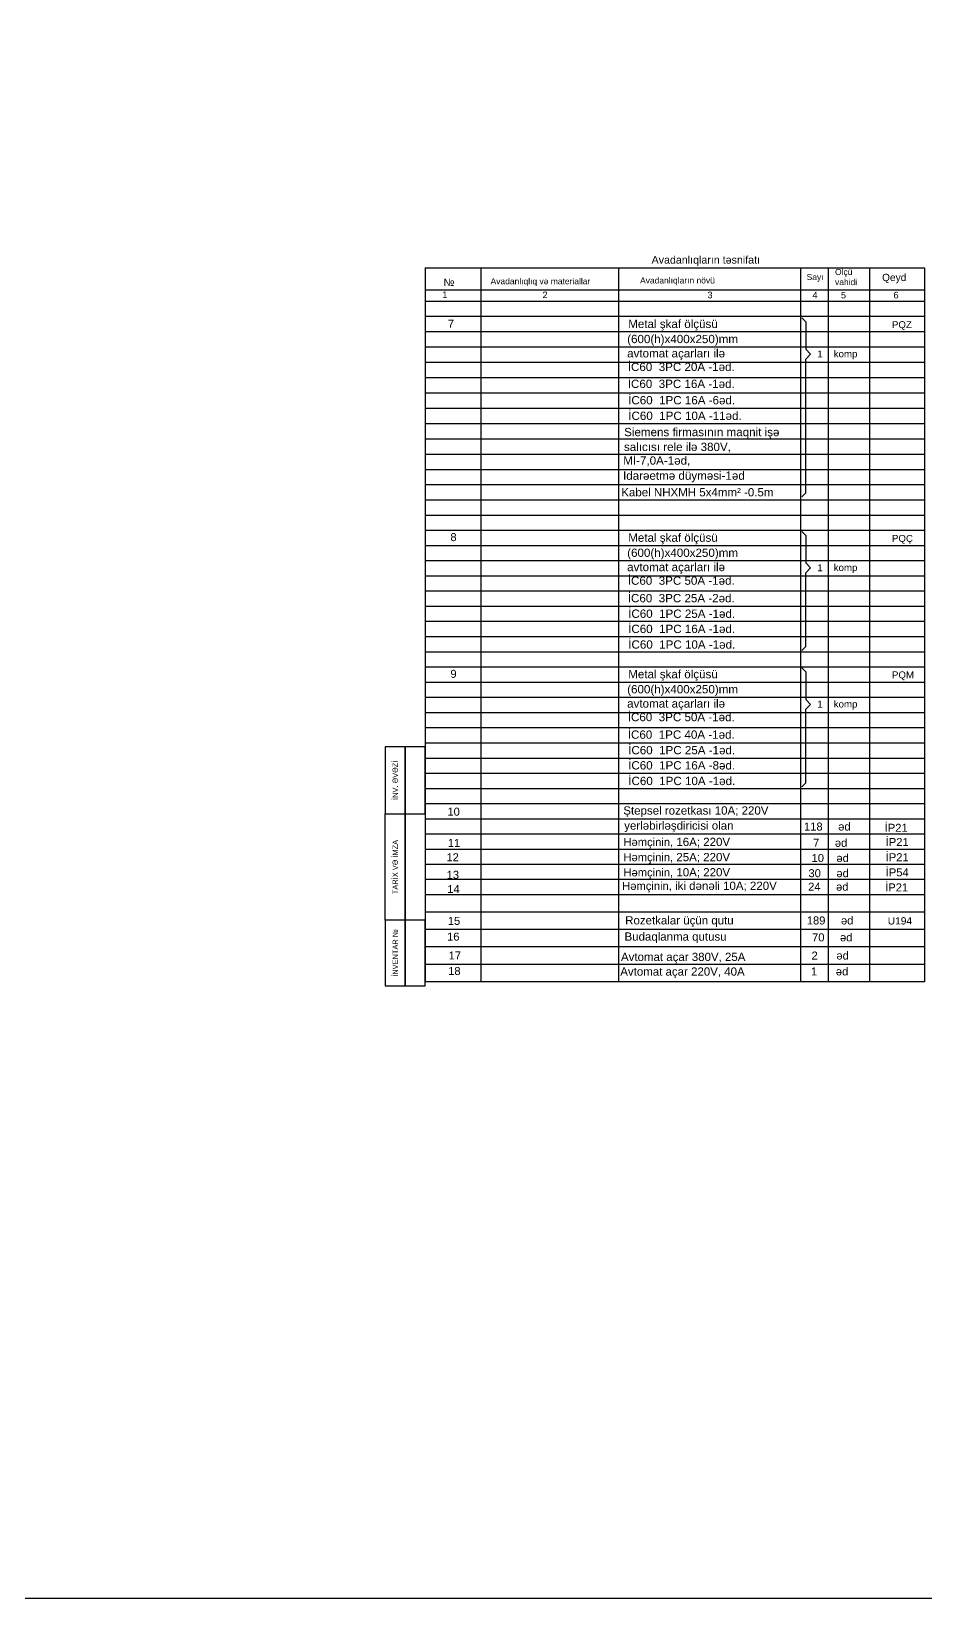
# Model space of a CAD drawing. Header units: millimetres. Extents: x 42452 to 2852333, y -419346 to 834876.
# Drawn here: x 2455838 to 2504602, y 24426 to 109893 of the extents above; entities that cross this region are included whole.
import ezdxf

# ---------------------------------------------------------------- set-up
doc = ezdxf.new("R2010")
doc.units = ezdxf.units.MM
doc.layers.add('Elektrik isiqlandirma_Lightening.ET-XET', color=7, linetype='Continuous')
doc.layers.add('shtamp cedvel MN', color=7, linetype='Continuous')
doc.layers.add('olcu', color=251, linetype='Continuous', lineweight=9, true_color=0x636363)
doc.layers.add('Stamp Mətn MN', color=7, linetype='Continuous', lineweight=13)
doc.layers.add('Соединение', color=5, linetype='Continuous', lineweight=30)
doc.styles.add('Arial', font='arial.ttf', dxfattribs={"height": 200})
doc.styles.add('STAMP MƏTN - MN', font='arial.ttf')

# ---------------------------------------------------------------- blocks, each defined once
blk = doc.blocks.new('STAMP - 2 MN')
at = {"layer": 'shtamp cedvel MN'}
blk.add_lwpolyline([(1500, 9000), (750, 9000), (750, 0), (750, 9000), (0, 9000), (0, 6475), (1500, 6475), (1500, 2475), (0, 2475), (0, 0), (1500, 0), (1500, 2475), (0, 2475), (0, 6475), (1500, 6475)], close=True, dxfattribs=at)
at = {"layer": 'Stamp Mətn MN', "char_height": 200, "attachment_point": 5, "rotation": 90, "style": 'STAMP MƏTN - MN'}
for s, insert, width in [('{\\fArial|b0|i0|c238|p34;İNV. }Ə{\\fArial|b0|i0|c238|p34;V}Ə{\\fArial|b0|i0|c238|p34;Zİ}', (375, 7738), 2525), ('{\\fArial|b0|i0|c238|p34;TARİX V}Ə{\\fArial|b0|i0|c238|p34; İMZA}', (375, 4475), 4000), ('{\\fArial|b0|i0|c238|p34;İNVENTAR }№', (375, 1238), 2475)]:
    blk.add_mtext(s, dxfattribs=dict(at, insert=insert, width=width))

msp = doc.modelspace()

# ---------------------------------------------------------------- linework, layer by layer
at = {"color": 7, "lineweight": 25}
for p, q in [((2477309.25634, 96988.86741), (2504535.49238, 96988.86741)), ((2477309.25634, 96988.86741), (2477309.25634, 58066.79654)), ((2480345.36686, 96988.86741), (2480345.36686, 58066.79654)), ((2487849.63466, 96988.86741), (2487849.63466, 58066.79654)), ((2497779.61946, 96988.76798), (2497779.61946, 58066.79654)), ((2499281.17227, 96988.76798), (2499281.17227, 58066.79654)), ((2501531.75336, 96988.76798), (2501531.75336, 58066.79654)), ((2504535.49238, 96988.86741), (2504535.49238, 58066.79654)), ((2477307.58939, 95794.0242), (2504535.49238, 95794.0242)), ((2477309.25634, 95185.48963), (2504535.49238, 95185.48963)), ((2477309.25634, 95185.48963), (2504535.49238, 95185.48963)), ((2477309.25634, 94357.32299), (2504535.49238, 94357.32299)), ((2477309.25634, 93515.82078), (2504535.49238, 93515.82078)), ((2477309.25634, 92680.98635), (2504535.49238, 92680.98635)), ((2477309.25634, 91852.81971), (2504535.49238, 91852.81971)), ((2498063.33261, 84726.31066), (2498062.00813, 92023.85461)), ((2477303.69985, 91017.98528), (2504535.49238, 91017.98528)), ((2477303.69985, 90176.48307), (2504535.49238, 90176.48307)), ((2477303.69985, 89348.31643), (2504535.49238, 89348.31643)), ((2477309.25634, 88513.48201), (2504535.49238, 88513.48201)), ((2477309.25634, 87678.64758), (2504535.49238, 87678.64758)), ((2477309.25634, 86837.14537), (2504535.49238, 86837.14537)), ((2477309.25634, 86002.31095), (2504535.49238, 86002.31095)), ((2477309.25634, 85174.1443), (2504535.49238, 85174.1443)), ((2497848.32454, 84510.7447), (2498063.33261, 84726.31066)), ((2477309.25634, 84345.97766), (2504535.49238, 84345.97766)), ((2477309.25634, 83517.81102), (2504535.49238, 83517.81102)), ((2477309.25634, 82689.64438), (2504535.49238, 82689.64438)), ((2477309.25634, 81861.47774), (2504535.49238, 81861.47774)), ((2477309.25634, 81033.3111), (2504535.49238, 81033.3111)), ((2498063.33261, 76345.15084), (2498062.00813, 80367.1752)), ((2477309.25634, 80205.14446), (2504535.49238, 80205.14446)), ((2477309.25634, 79376.97782), (2504535.49238, 79376.97782)), ((2477309.25634, 78548.81118), (2504535.49238, 78548.81118)), ((2477309.25634, 77720.64453), (2504535.49238, 77720.64453)), ((2477309.25634, 76892.47789), (2504535.49238, 76892.47789)), ((2497848.32454, 76129.58488), (2498063.33261, 76345.15084)), ((2477309.25634, 76064.31125), (2504535.49238, 76064.31125)), ((2477309.25634, 75236.14461), (2504535.49238, 75236.14461)), ((2477309.25634, 74407.97797), (2504535.49238, 74407.97797)), ((2477309.25634, 73579.81133), (2504535.49238, 73579.81133)), ((2477309.25634, 72751.64469), (2504535.49238, 72751.64469)), ((2498063.33261, 68904.2125), (2498062.00813, 72926.23686)), ((2477309.25634, 71923.47805), (2504535.49238, 71923.47805)), ((2477309.25634, 71095.31141), (2504535.49238, 71095.31141)), ((2477309.25634, 70267.14477), (2504535.49238, 70267.14477)), ((2477309.25634, 69438.97812), (2504535.49238, 69438.97812)), ((2477309.25634, 68610.81148), (2504535.49238, 68610.81148)), ((2497848.32454, 68688.64654), (2498063.33261, 68904.2125)), ((2477309.25634, 67782.64484), (2504535.49238, 67782.64484)), ((2477309.25634, 66954.4782), (2504535.49238, 66954.4782)), ((2477309.25634, 66126.31156), (2504535.49238, 66126.31156)), ((2477309.25634, 65298.14492), (2504535.49238, 65298.14492)), ((2477309.25634, 64469.97828), (2504535.49238, 64469.97828)), ((2504535.49238, 63641.81164), (2477309.25634, 63641.81164)), ((2504535.49238, 62806.97721), (2477309.25634, 62806.97721)), ((2504535.49238, 61858.94108), (2477339.5809, 61858.94108)), ((2504535.49238, 60910.90494), (2477339.5809, 60910.90494)), ((2504535.49238, 59962.86881), (2477339.5809, 59962.86881)), ((2504535.49238, 59014.83268), (2477339.5809, 59014.83268)), ((2504535.49238, 58066.79654), (2477339.5809, 58066.79654))]:
    msp.add_line(p, q, dxfattribs=at)
at = {"layer": 'Elektrik isiqlandirma_Lightening.ET-XET'}
for p, q in [((2497847.00007, 94273.77911), (2498062.00813, 94058.21315)), ((2498062.00813, 94058.21315), (2498062.00813, 92559.08371)), ((2498062.00813, 92559.08371), (2498328.93008, 92291.46916)), ((2498062.00813, 92023.85461), (2498328.93008, 92291.46916)), ((2497847.00007, 82617.0997), (2498062.00813, 82401.53373)), ((2498062.00813, 82401.53373), (2498062.00813, 80902.4043)), ((2498062.00813, 80902.4043), (2498328.93008, 80634.78975)), ((2498062.00813, 80367.1752), (2498328.93008, 80634.78975)), ((2497847.00007, 75176.16136), (2498062.00813, 74960.59539)), ((2498062.00813, 74960.59539), (2498062.00813, 73461.46596)), ((2498062.00813, 73461.46596), (2498328.93008, 73193.85141)), ((2498062.00813, 72926.23686), (2498328.93008, 73193.85141))]:
    msp.add_line(p, q, dxfattribs=at)
at = {"layer": 'Соединение'}
msp.add_lwpolyline([(2276980.5718, 834875.73029), (2852332.64562, 834875.73029), (2852332.64562, 24425.68695), (2276980.5718, 24425.68695)], close=True, dxfattribs=at)

# ---------------------------------------------------------------- block references
at = {"layer": 'shtamp cedvel MN', "xscale": 1.448780487799819, "yscale": 1.448780487799819, "zscale": 1.448780487799819}
msp.add_blockref('STAMP - 2 MN', (2475136.08578, 57839.82326), dxfattribs=at)

# ---------------------------------------------------------------- texts
at = {"color": 7, "insert": (2498112.97357, 96659.12444), "char_height": 330.267347, "width": 728.5370235, "attachment_point": 1, "line_spacing_factor": 0.74047, "style": 'Arial'}
msp.add_mtext('Sayı', dxfattribs=at)
at = {"attachment_point": 1, "style": 'Arial'}
for s, insert, char_height, width in [('Ölçü\\Pvahidi', (2499660.72852, 96935.86094), 330.267347, 14979.89712), ('Qeyd', (2502224.19247, 96670.84506), 397.064622, 1479.8569273), ('Avadanlıqlıq və materiallar', (2480878.02355, 96430.33216), 330.2673471, 14979.89712), ('Avadanlıqların növü', (2489030.14832, 96474.40574), 330.2673471, 14979.89712)]:
    msp.add_mtext(s, dxfattribs=dict(at, insert=insert, char_height=char_height, width=width))
at = {"insert": (2478311.93366, 96409.54115), "char_height": 397.06462, "width": 798.1001426, "attachment_point": 1, "line_spacing_factor": 0.735816, "style": 'Arial'}
msp.add_mtext('№', dxfattribs=at)
at = {"color": 7, "lineweight": 25, "style": 'Arial'}
for s, insert, char_height, attachment_point in [('1', (2478381.1702, 95527.81211), 357.78634, 5), ('2', (2483848.97198, 95523.70031), 357.78634, 5), ('3', (2492844.29126, 95514.43274), 357.78634, 5), ('4', (2498568.87018, 95512.9767), 357.78634, 5), ('5', (2500119.27697, 95504.70603), 357.78634, 5), ('6', (2502988.96743, 95507.43156), 357.78634, 5), ('7 ', (2478549.85217, 94165.79072), 434.2212, 1), ('8 ', (2478688.21256, 82529.1358), 434.2212, 1), ('9 ', (2478688.86251, 75073.93017), 434.2212, 1), ('10 ', (2478527.87361, 67557.19131), 434.2212, 1), ('11 ', (2478546.53485, 65854.23046), 434.2212, 1), ('12 ', (2478473.52777, 65073.3387), 434.2212, 1), ('1{\\fArial|b0|i0|c238|p34;3} ', (2478483.9789, 64116.79109), 434.2212003, 1), ('1{\\fArial|b0|i0|c238|p34;4} ', (2478519.34113, 63340.92058), 434.2212003, 1), ('1{\\fArial|b0|i0|c238|p34;5}', (2478547.90233, 61602.39109), 434.2212003, 1), ('1{\\fArial|b0|i0|c238|p34;6} ', (2478505.64548, 60743.56271), 434.2212003, 1), ('1{\\fArial|b0|i0|c238|p34;7} ', (2478593.08006, 59715.86372), 434.2212003, 1), ('1{\\fArial|b0|i0|c238|p34;8} ', (2478567.29757, 58867.62048), 434.2212003, 1)]:
    msp.add_mtext(s, dxfattribs=dict(at, insert=insert, char_height=char_height, attachment_point=attachment_point))
at = {"color": 7, "lineweight": 20, "attachment_point": 1, "style": 'Arial'}
for s, insert, char_height, width in [('Metal şkaf ölçüsü', (2488384.5575, 94166.38508), 452.5188036, 10843.7598752), ('(600(h)х400х250)mm', (2488327.64967, 93342.08274), 452.5188036, 10843.7598752), ('avtomat {açarları} {ilə}', (2488324.5912, 92564.66387), 452.5188036, 10843.7598752), ('İC60  3PC 20A -1əd.', (2488360.2824, 91823.17982), 452.5188036, 10843.7598752), ('İC60  3PC 16A -1əd.', (2488360.2824, 90897.61403), 452.5188036, 10843.7598752), ('İC60  1PC {\\fArial|b0|i0|c238|p34;1}6A -6əd.', (2488381.01945, 90005.54574), 452.5188036, 10843.7598752), ('İC60  1PC 10A -{\\fArial|b0|i0|c238|p34;1}1əd.', (2488387.09045, 89154.73065), 452.5188036, 10843.7598752), ('Siemens firmasının maqnit işə ', (2488162.32216, 88267.69809), 452.5188036, 10843.7598752), ('salıcısı rele ilə 380V, ', (2488151.36544, 87459.75982), 452.5188036, 10843.7598752), (' Mİ-7,0A-1ə{\\fArial|b0|i0|c238|p34;d},', (2487936.99922, 86717.07279), 452.5188036, 4209.9866124), ('Metal şkaf ölçüsü', (2488384.5575, 82509.70566), 452.5188036, 10843.7598752), ('(600(h)х400х250)mm', (2488327.64967, 81685.40333), 452.5188036, 10843.7598752), ('avtomat {açarları} {ilə}', (2488324.5912, 80907.98446), 452.5188036, 10843.7598752), ('İC60  3PC 50A -1əd.', (2488360.2824, 80166.50041), 452.5188036, 10843.7598752), ('İC60  3PC 25A -2əd.', (2488360.2824, 79211.09393), 452.5188036, 10843.7598752), ('İC60  1PC 25A -1əd.', (2488381.01945, 78362.96928), 452.5188036, 10843.7598752), ('İC60  1PC {\\fArial|b0|i0|c238|p34;1}6A -1əd.', (2488381.01945, 77534.03525), 452.5188036, 10843.7598752), ('İC60  1PC 10A -{\\fArial|b0|i0|c238|p34;1}əd.', (2488387.09045, 76683.22016), 452.5188036, 10843.7598752), ('Metal şkaf ölçüsü', (2488384.5575, 75068.76732), 452.5188036, 10843.7598752), ('(600(h)х400х250)mm', (2488327.64967, 74244.46499), 452.5188036, 10843.7598752), ('avtomat {açarları} {ilə}', (2488324.5912, 73467.04612), 452.5188036, 10843.7598752), ('İC60  3PC 50A -1əd.', (2488360.2824, 72725.56207), 452.5188036, 10843.7598752), ('İC60  1PC 40A -1əd.', (2488360.2824, 71770.15559), 452.5188036, 10843.7598752), ('İC60  1PC 25A -1əd.', (2488381.01945, 70922.03094), 452.5188036, 10843.7598752), ('İC60  1PC {\\fArial|b0|i0|c238|p34;1}6A -8əd.', (2488381.01945, 70093.09691), 452.5188036, 10843.7598752), ('İC60  1PC 10A -{\\fArial|b0|i0|c238|p34;1}əd.', (2488387.09045, 69242.28182), 452.5188036, 10843.7598752), ('Rozetkalar üçün qutu', (2488219.04246, 61639.8026), 447.9186391, 12718.5648229), ('  \\H0.88957x;U194', (2502186.50281, 61586.70037), 447.9186391, 12718.5648229), ('Budaqlanma qutusu', (2488183.65347, 60754.61122), 447.9186391, 12718.5648229), ('Avtomat açar {\\fArial|b0|i0|c238|p34;38}0V, 25A', (2487990.74264, 59647.57662), 447.9186391, 12718.5648229), ('Avtomat açar 220V, 40A', (2487950.64927, 58847.95435), 447.9186391, 12718.5648229)]:
    msp.add_mtext(s, dxfattribs=dict(at, insert=insert, char_height=char_height, width=width))
at = {"color": 7, "linetype": 'Continuous', "style": 'Arial'}
for s, insert, char_height, width, attachment_point in [('PQZ', (2502764.43001, 94087.96508), 378.262935, 1397.9292416, 1), ('PQ{\\fArial|b0|i0|c238|p34;Ç}', (2502764.43001, 82431.28567), 378.2629347, 1397.9292416, 1), ('PQM', (2502764.43001, 74990.34733), 378.262935, 1397.9292416, 1), ('  118     əd', (2499070.52334, 66526.66547), 436.3753233, 3576.9522718, 5), (' 7     əd', (2499312.53434, 65638.8565), 436.375323, 3576.9522718, 5), (' 10    əd', (2499312.53434, 64810.68986), 436.375323, 3576.9522718, 5), ('30     əd', (2499312.53434, 63982.52322), 436.375323, 3576.9522718, 5), ('  24     əd', (2499124.76588, 63246.63138), 436.3753233, 3576.9522718, 5), ('    {\\fArial|b0|i0|c238|p34; }189     əd', (2498967.58735, 61404.54312), 436.3753233, 6865.9355747, 5), ('      70     əd', (2499001.50261, 60484.20277), 436.3753233, 6865.9355747, 5), ('      2      əd', (2498888.81152, 59491.74393), 436.3753233, 6865.9355747, 5), ('      {\\fArial|b0|i0|c238|p34;1}      əd', (2498858.15892, 58626.71623), 436.3753233, 6865.9355747, 5)]:
    msp.add_mtext(s, dxfattribs=dict(at, insert=insert, char_height=char_height, width=width, attachment_point=attachment_point))
for s, insert, char_height, attachment_point in [('1', (2498694.1008, 92486.46132), 378.26293, 1), ('komp', (2499588.81944, 92497.21053), 378.262935, 1), ('1', (2498694.1008, 80829.78191), 378.26293, 1), ('komp', (2499588.81944, 80840.53111), 378.262935, 1), ('1', (2498694.1008, 73388.84357), 378.26293, 1), ('komp', (2499588.81944, 73399.59277), 378.262935, 1), (' İP21', (2502911.04896, 66461.07863), 436.375323, 5), (' İP21', (2502965.98912, 65685.36085), 436.375323, 5), (' İP21', (2502965.98912, 64857.1942), 436.375323, 5), (' İP54', (2502965.98912, 64029.02756), 436.375323, 5), (' İP21', (2502936.18954, 63210.12043), 436.375323, 5)]:
    msp.add_mtext(s, dxfattribs=dict(at, insert=insert, char_height=char_height, attachment_point=attachment_point))
at = {"color": 7, "lineweight": 25, "width": 10843.7598752, "attachment_point": 1, "style": 'Arial'}
for s, insert, char_height in [(' İdarəetmə düyməsi-1əd', (2487924.99165, 85891.83107), 452.5188036), (' Kabel NHXMH 5х4mm{\\C0;² }-0.5m', (2487831.35155, 84984.32921), 449.1619026)]:
    msp.add_mtext(s, dxfattribs=dict(at, insert=insert, char_height=char_height))
at = {"color": 7, "linetype": 'Continuous', "attachment_point": 1, "line_spacing_factor": 1.370323, "style": 'Arial'}
for s, insert, char_height in [('\\H1.0293x;Ştepsel rozetkası 10А; 220V', (2488113.99588, 67630.08635), 436.3753233), ('\\H1.0293x;yerləbirləşdiricisi olan ', (2488163.80581, 66807.78525), 436.3753233), ('Həmçinin,{\\H1.0293x; 16А; 220V}', (2488123.65681, 65917.97442), 436.3753233), ('Həmçinin,{\\H1.0293x; \\fArial|b0|i0|c238|p34;25\\fArial|b0|i0|c204|p34;А; 220V}', (2488123.65681, 65089.80778), 436.3753233), ('Həmçinin,{\\H1.0293x; 10А; 220V}', (2488123.65681, 64261.64114), 436.3753233), ('Həmçinin,{\\H1.0293x; iki d\\fArial|b0|i0|c238|p34;ənəli \\fArial|b0|i0|c204|p34;1\\fArial|b0|i0|c238|p34;0\\fArial|b0|i0|c204|p34;А; 220V}', (2488055.17198, 63524.18189), 436.37532326)]:
    msp.add_mtext(s, dxfattribs=dict(at, insert=insert, char_height=char_height))
at = {"layer": 'olcu', "color": 7, "lineweight": 25, "insert": (2489657.73138, 97371.59337), "char_height": 416.1372774, "width": 7208.9160322, "attachment_point": 4, "style": 'Arial'}
msp.add_mtext('Avadanlıqların təsnifatı', dxfattribs=at)

doc.saveas('drawing.dxf')
